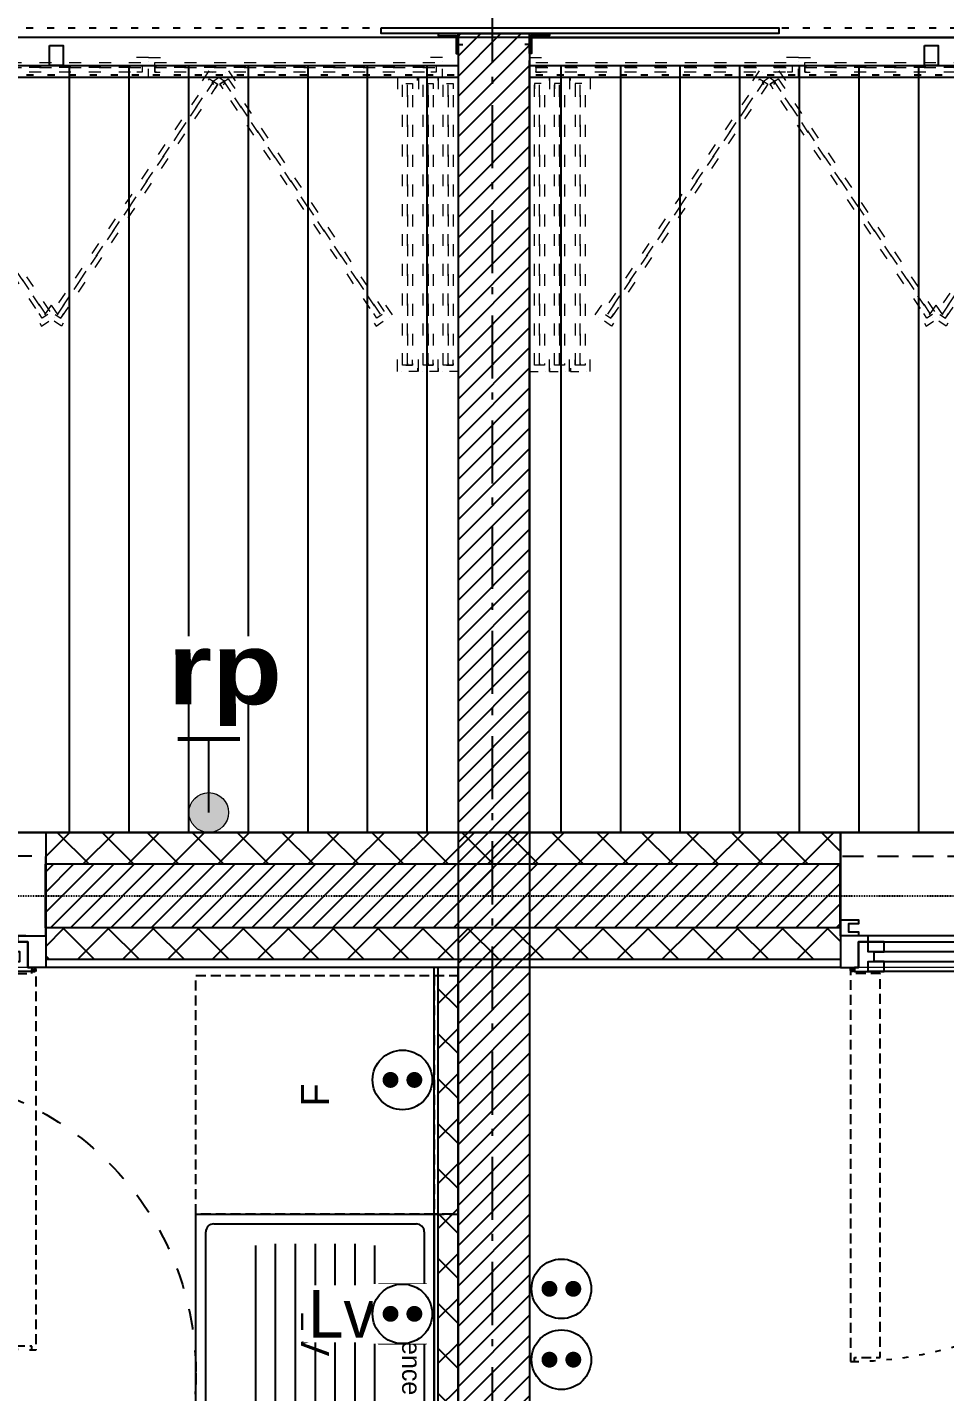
# Model space of a CAD drawing. Header units: centimetres. Extents: x -35664 to 50682, y -23001 to 23705.
# Drawn here: x 8934.4 to 9165.3, y 4776.7 to 5119.9 of the extents above; entities that cross this region are included whole.
import ezdxf

# ---------------------------------------------------------------- set-up
doc = ezdxf.new("R2010")
doc.units = ezdxf.units.CM
for name, pattern in [('ACAD_ISO03W100', [0.295276, 0.11811, -0.177165]), ('Style de ligne -1', [0.41664, 0.20828, -0.20836]), ('Style de ligne -11', [0.347222, 0.20828, -0.138942]), ('Style de ligne -12', [0.164042, 0.054681, -0.109361]), ('Style de ligne -13', [0.147638, 0.098425, -0.049213]), ('Style de ligne -14', [0.147638, 0.098425, -0.049213]), ('Style de ligne -17', [0.347222, 0.20828, -0.138942]), ('Style de ligne -18', [0.164042, 0.054681, -0.109361]), ('Style de ligne -5', [0.20828, 0.069425, -0.138855]), ('Style de ligne -6', [1.04164, 0.625, -0.20828, 0.06943, -0.13893]), ('VW-01', [0.41656, 0.20828, -0.20828])]:
    doc.linetypes.add(name, pattern=pattern)
for name, color, linetype in [('B aménagement intérieur', 252, 'Continuous'), ('B GÈnÈral_Hatch', 252, 'Continuous'), ('B Général', 252, 'Continuous'), ('C ANNOTATIONS-axes horizontaux', 252, 'Style de ligne -1'), ('C ANNOTATIONS-PMR', 252, 'Style de ligne -5'), ('C ANNOTATIONS-prestations', 252, 'Continuous'), ('D SURFACES-shab', 252, 'Continuous'), ('prlm-EAU-EF', 161, 'Continuous')]:
    doc.layers.add(name, color=color, linetype=linetype)
doc.layers.add('B BATI-lumon', color=252, linetype='Continuous', lineweight=20)
doc.layers.add('prlm-ELEC-CFO', color=1, linetype='Continuous', lineweight=25)
doc.layers.add('prlm-ZEROPLOT', color=254, linetype='Continuous', plot=False)
doc.styles.add('Eurostile', font='Eurosti.TTF')
doc.styles.add('Eurostile (bold)', font='Eurostib.TTF')
doc.styles.add('Eurostile (italic)', font='Eurostib.TTF')
doc.styles.add('prlm-eau-ef', font='ariblk.ttf', dxfattribs={"height": 18})
doc.styles.add('prlm-elec-cfo', font='comic.ttf', dxfattribs={"height": 12})
pattern_1 = [(-135, (0, 0), (5.656854, -5.656854), []), (-45, (0, 0), (-5.656854, -5.656854), [])]
pattern_2 = [(45, (0, 0), (2.4253472, -2.6458333), [])]

# ---------------------------------------------------------------- blocks, each defined once
blk = doc.blocks.new('B 90.Groupe-10-1')
at = {"layer": 'B Général', "linetype": 'Continuous'}
for p, q in [((9060.8, 5117.4), (9794.48, 5117.4)), ((9068.64, 5110.39), (9068.64, 4917.39)), ((9083.64, 5110.39), (9083.64, 4917.39)), ((9098.64, 5110.39), (9098.64, 4917.39)), ((9113.64, 5110.39), (9113.64, 4917.39)), ((9128.64, 5110.39), (9128.64, 4917.39)), ((9143.64, 5110.39), (9143.64, 4917.39)), ((9158.64, 5110.39), (9158.64, 4917.39))]:
    blk.add_line(p, q, dxfattribs=at)
at = {"layer": 'B Général', "linetype": 'Style de ligne -5', "ltscale": 25.4, "flags": 128}
blk.add_lwpolyline([(9060.8, 5119.84), (9794.48, 5119.84), (9794.48, 5107.88), (9060.8, 5107.88)], close=True, dxfattribs=at)
at = {"layer": 'B Général', "linetype": 'Continuous', "flags": 128}
for points in [[(9160.14, 5115.34), (9163.64, 5115.34), (9163.64, 5110.34), (9160.14, 5110.34)], [(9060.8, 5110.34), (9794.48, 5110.34), (9794.48, 4917.39), (9060.8, 4917.39)]]:
    blk.add_lwpolyline(points, close=True, dxfattribs=at)
blk = doc.blocks.new('B 90.Groupe-11-1')
at = {"layer": 'B Général', "linetype": 'Continuous'}
for p, q in [((9042.8, 5117.4), (8420.92, 5117.4)), ((8944.95, 5110.39), (8944.95, 4917.39)), ((8959.95, 5110.39), (8959.95, 4917.39)), ((8974.95, 5110.39), (8974.95, 4917.39)), ((8989.95, 5110.39), (8989.95, 4917.39)), ((9004.95, 5110.39), (9004.95, 4917.39)), ((9019.95, 5110.39), (9019.95, 4917.39)), ((9034.95, 5110.39), (9034.95, 4917.39))]:
    blk.add_line(p, q, dxfattribs=at)
at = {"layer": 'B Général', "linetype": 'Style de ligne -5', "ltscale": 25.4, "flags": 128}
blk.add_lwpolyline([(8430.44, 5107.88), (8430.44, 4917.39), (8418.48, 4917.39), (8418.48, 5119.84), (9042.8, 5119.84), (9042.8, 5107.88)], close=True, dxfattribs=at)
at = {"layer": 'B Général', "linetype": 'Continuous', "flags": 128}
for points in [[(8939.95, 5115.34), (8943.45, 5115.34), (8943.45, 5110.34), (8939.95, 5110.34)], [(8427.98, 5110.34), (9042.8, 5110.34), (9042.8, 4917.39), (8427.98, 4917.39)]]:
    blk.add_lwpolyline(points, close=True, dxfattribs=at)
blk = doc.blocks.new('B 90.T2 S105 (2D)')
at = {"layer": 'D SURFACES-shab', "lineweight": 18, "flags": 128}
blk.add_lwpolyline([(-366.96, -285.55), (-79.41, -285.55), (-79.41, -224.52), (-65.42, -224.52), (-65.42, -194.52), (-65.42, -194.52), (-65.42, -129.52), (-0.41, -129.52), (-0.41, 291.55), (-366.96, 291.55), (-366.96, -99.44), (-366.96, -99.44), (-366.96, -165.55), (-366.96, -165.55)], close=True, dxfattribs=at)
blk = doc.blocks.new('B 90.Rond 150_PMR')
at = {"layer": 'B Général', "linetype": 'VW-01', "ltscale": 25.4}
blk.add_circle((0, 0), 75, dxfattribs=at)
at = {"layer": 'B Général', "insert": (-61.5, 0), "char_height": 7.059, "attachment_point": 5, "rotation": 90, "line_spacing_factor": 0.894142, "style": 'Eurostile (italic)'}
blk.add_mtext('Ø 150 PMR', dxfattribs=at)
blk = doc.blocks.new('B 90.Lave Vaisselle')
at = {"layer": 'B Général', "linetype": 'Style de ligne -13', "ltscale": 25.4, "flags": 128}
blk.add_lwpolyline([(-30, 30), (-30, 36), (30, 36), (30, 30)], dxfattribs=at)
blk.add_lwpolyline([(-30, 30), (30, 30), (30, -30), (-30, -30)], close=True, dxfattribs=at)
at = {"layer": 'B Général', "insert": (0, 0), "char_height": 7.059, "attachment_point": 5, "line_spacing_factor": 0.894142, "style": 'Eurostile'}
blk.add_mtext('LV', dxfattribs=at)
blk = doc.blocks.new('B 90.Evier 120x60')
at = {"layer": 'B Général', "linetype": 'Continuous'}
for p, q in [((-55.5, -2.5), (55.5, -2.5)), ((-57.5, -55.5), (-57.5, -4.5)), ((57.5, -4.5), (57.5, -55.5)), ((-52.12, -15), (-7.88, -15)), ((-52.5, -20), (-7.5, -20)), ((-52.5, -25), (-7.5, -25)), ((-52.5, -30), (-7.5, -30)), ((-52.5, -35), (-7.5, -35)), ((-52.5, -40), (-7.5, -40)), ((-52.12, -45), (-7.88, -45)), ((28.75, -45.8), (28.75, -45.8)), ((12.27, -52.47), (12.27, -52.47)), ((55.5, -57.5), (-55.5, -57.5))]:
    blk.add_line(p, q, dxfattribs=at)
at = {"layer": 'B Général', "linetype": 'Style de ligne -5', "ltscale": 25.4, "flags": 128}
blk.add_lwpolyline([(-60, 0), (-60, 6), (60, 6), (60, 0)], dxfattribs=at)
at = {"layer": 'B Général', "linetype": 'Continuous', "flags": 128}
blk.add_lwpolyline([(-60, 0), (60, 0), (60, -60), (-60, -60)], close=True, dxfattribs=at)
for points in [[(8.4, -12), (8.4, -48, 0.414212), (10.4, -50), (49.55, -50, 0.198914), (50.96, -49.41, 0.198914), (51.55, -48), (51.55, -12, 0.414214), (49.55, -10)], [(8.4, -12, -0.414212), (10.4, -10), (49.6, -10)]]:
    blk.add_lwpolyline(points, format="xyb", dxfattribs=at)
at = {"layer": 'B Général', "linetype": 'Continuous'}
for centre, start, end in [((-55.5, -4.5), 90, 180), ((55.5, -4.5), 0, 90), ((-55.5, -55.5), 180, 270), ((55.5, -55.5), 270, 0)]:
    blk.add_arc(centre, 2, start, end, dxfattribs=at)
blk.add_ellipse((15.9, -17), major_axis=(3.54, 0), ratio=1, dxfattribs=at)
at = {"layer": 'B Général'}
blk.add_blockref('B 90.Lave Vaisselle', (-30, -30), dxfattribs=at)
at = {"layer": 'C ANNOTATIONS-prestations', "insert": (-37.15, -3.37), "char_height": 4.706, "attachment_point": 1, "line_spacing_factor": 0.894142, "style": 'Eurostile (italic)'}
blk.add_mtext('Faïence ht: 60cm', dxfattribs=at)
blk = doc.blocks.new('B 90.Frigo')
at = {"layer": 'B Général', "linetype": 'Style de ligne -13', "ltscale": 25.4, "flags": 128}
blk.add_lwpolyline([(-30, 30), (30, 30), (30, -30), (-30, -30)], close=True, dxfattribs=at)
blk.add_lwpolyline([(30, -30), (30, -36), (-30, -36), (-30, -30)], dxfattribs=at)
at = {"layer": 'B Général', "insert": (0, 0), "char_height": 7.06, "attachment_point": 5, "line_spacing_factor": 0.894142, "style": 'Eurostile'}
blk.add_mtext('F', dxfattribs=at)
blk = doc.blocks.new('B 90.T2 BS104  (2D)')
at = {"layer": 'B GÈnÈral_Hatch', "linetype": 'Continuous'}
h = blk.add_hatch(dxfattribs=at)
h.set_pattern_fill('02_ISOLANT', color=256, angle=90, style=0, pattern_type=2)
h.set_pattern_definition([(135, (0, 0), (-5.65685, -5.65685), []), (225, (0, 0), (-5.65685, 5.65685), [])])
h.paths.add_polyline_path([(289.62, 156.96), (294.62, 156.96), (294.62, 402.46), (289.62, 402.46)])
at = {"layer": 'B Général', "linetype": 'Continuous'}
for p, q in [((288.62, 156.96), (288.62, 402.46)), ((288.62, 156.96), (288.62, 402.46)), ((289.62, 156.96), (289.62, 402.46)), ((294.62, 156.96), (294.62, 402.46)), ((294.62, 156.96), (294.62, 402.46))]:
    blk.add_line(p, q, dxfattribs=at)
at = {"layer": 'D SURFACES-shab', "lineweight": 18, "flags": 128}
blk.add_lwpolyline([(144.61, 16.54), (144.61, 153.45), (100.08, 153.45), (100.08, 220.46), (105.08, 220.46), (105.08, 160.45), (288.62, 160.45), (288.62, 402.46), (-295.7, 402.46), (-295.7, 16.54)], close=True, dxfattribs=at)
at = {"layer": 'B Général'}
for name, p, rotation in [('B 90.Frigo', (258.62, 370.46), 90), ('B 90.Evier 120x60', (288.62, 280.46), 270)]:
    blk.add_blockref(name, p, dxfattribs=dict(at, rotation=rotation))
at = {"layer": 'C ANNOTATIONS-PMR', "ltscale": 25.4, "rotation": 90}
blk.add_blockref('B 90.Rond 150_PMR', (153.61, 300.43), dxfattribs=at)
blk = doc.blocks.new('B 90.PF 100.220 + VR')
at = {"layer": 'B Général', "linetype": 'Continuous'}
for p, q in [((-50, 7), (-50, 17)), ((50, 7), (50, 17))]:
    blk.add_line(p, q, dxfattribs=at)
at = {"layer": 'B Général', "linetype": 'Continuous', "lineweight": 35}
for p, q in [((-50, 7), (-50, -9)), ((50, 7), (50, -9))]:
    blk.add_line(p, q, dxfattribs=at)
at = {"layer": 'B Général'}
blk.add_line((45, 9), (-45, 9), dxfattribs=at)
at = {"layer": 'B Général', "linetype": 'Style de ligne -14', "ltscale": 25.4, "flags": 128}
blk.add_lwpolyline([(47.5, 113.27), (46.5, 113.27), (46.5, 112.27), (40, 112.27), (40, 18.5), (46.5, 18.5), (46.5, 17.5), (47.5, 17.5)], close=True, dxfattribs=at)
at = {"layer": 'B Général', "linetype": 'Continuous', "flags": 128}
for points in [[(-39, 15.5), (-41.5, 15.5), (-41.5, 13), (-39, 13), (-39, 10.5), (-45.5, 10.5), (-45.5, 17), (-46.5, 17), (-46.5, 18), (-39, 18)], [(39, 15.5), (41.5, 15.5), (41.5, 13), (39, 13), (39, 10.5), (45.5, 10.5), (45.5, 17), (46.5, 17), (46.5, 18), (39, 18)]]:
    blk.add_lwpolyline(points, close=True, dxfattribs=at)
at = {"layer": 'B Général', "flags": 128}
for points in [[(-41, 18), (41, 18), (41, 15.5), (-41, 15.5)], [(-43, 10.5), (-43, 9), (-50, 9), (-50, 17), (-45.5, 17), (-45.5, 10.5)], [(-43.5, 15.5), (43.5, 15.5), (43.5, 13), (-43.5, 13)], [(43, 10.5), (43, 9), (50, 9), (50, 17), (45.5, 17), (45.5, 10.5)], [(-41, 13), (41, 13), (41, 10.5), (-41, 10.5)]]:
    blk.add_lwpolyline(points, close=True, dxfattribs=at)
at = {"layer": 'B Général', "linetype": 'Style de ligne -17', "ltscale": 25.4, "flags": 128}
blk.add_lwpolyline([(-50, 9), (50, 9), (50, -11), (-50, -11)], close=True, dxfattribs=at)
at = {"layer": 'B Général', "flags": 128}
blk.add_lwpolyline([(-50, -9), (-50, -17), (50, -17), (50, -9)], dxfattribs=at)
at = {"layer": 'B Général'}
blk.add_circle((47, 17.5), 0.5, dxfattribs=at)
at = {"layer": 'B Général', "linetype": 'Style de ligne -18', "ltscale": 25.4}
blk.add_arc((48.78, 15.78), 97.5, 90.8973, 179.2823, dxfattribs=at)
at = {"layer": 'B Général', "insert": (-21.61, 2.65), "char_height": 7.059, "attachment_point": 1, "rotation": 360, "line_spacing_factor": 0.894142, "style": 'Eurostile'}
blk.add_mtext('PF + VR', dxfattribs=at)
at = {"layer": 'C ANNOTATIONS-prestations', "attachment_point": 1, "rotation": 360, "line_spacing_factor": 0.894142}
for s, insert, char_height, style in [('1', (-41.14, -4.77), 9.41, 'Eurostile (bold)'), ('100x220', (-21.61, -7.83), 7.059, 'Eurostile')]:
    blk.add_mtext(s, dxfattribs=dict(at, insert=insert, char_height=char_height, style=style))
blk = doc.blocks.new('B 90.PF 200.220 + VR')
at = {"layer": 'B Général', "linetype": 'Continuous'}
for p, q in [((-100, 7), (-100, 17)), ((100, 7), (100, 17))]:
    blk.add_line(p, q, dxfattribs=at)
at = {"layer": 'B Général', "linetype": 'Continuous', "lineweight": 35}
for p, q in [((-100, 7), (-100, -9)), ((100, 7), (100, -9))]:
    blk.add_line(p, q, dxfattribs=at)
at = {"layer": 'B Général'}
blk.add_line((-93, 9), (97, 9), dxfattribs=at)
at = {"layer": 'B Général', "linetype": 'Style de ligne -13', "ltscale": 25.4, "flags": 128}
for points in [[(-97.5, 116.12), (-96.5, 116.12), (-96.5, 115.12), (-90, 115.12), (-90, 18.5), (-96.5, 18.5), (-96.5, 17.5), (-97.5, 17.5)], [(97.5, 116.12), (96.5, 116.12), (96.5, 115.12), (90, 115.12), (90, 18.5), (96.5, 18.5), (96.5, 17.5), (97.5, 17.5)]]:
    blk.add_lwpolyline(points, close=True, dxfattribs=at)
at = {"layer": 'B Général', "linetype": 'Continuous', "flags": 128}
for points in [[(-89, 15.5), (-91.5, 15.5), (-91.5, 13), (-89, 13), (-89, 10.5), (-95.5, 10.5), (-95.5, 17), (-96.5, 17), (-96.5, 18), (-89, 18)], [(-6.5, 15.5), (-4, 15.5), (-4, 13), (-6.5, 13), (-6.5, 10.5), (0, 10.5), (0, 17), (1, 17), (1, 18), (-6.5, 18)], [(6.5, 15.5), (4, 15.5), (4, 13), (6.5, 13), (6.5, 10.5), (0, 10.5), (0, 17), (1, 17), (1, 18), (6.5, 18)], [(89, 15.5), (91.5, 15.5), (91.5, 13), (89, 13), (89, 10.5), (95.5, 10.5), (95.5, 17), (96.5, 17), (96.5, 18), (89, 18)]]:
    blk.add_lwpolyline(points, close=True, dxfattribs=at)
at = {"layer": 'B Général', "flags": 128}
for points in [[(-4.5, 18), (-89, 18), (-89, 15.5), (-4.5, 15.5)], [(6.5, 18), (93, 18), (93, 15.5), (6.5, 15.5)], [(-93, 10.5), (-93, 9), (-100, 9), (-100, 17), (-95.5, 17), (-95.5, 10.5)], [(93, 10.5), (93, 9), (100, 9), (100, 17), (95.5, 17), (95.5, 10.5)], [(-4.5, 13), (-89, 13), (-89, 10.5), (-4.5, 10.5)], [(6.5, 13), (93, 13), (93, 10.5), (6.5, 10.5)], [(-100, 9), (-100, 5), (-95.5, 5), (-95.5, 6), (-98, 6), (-98, 8), (-95.5, 8), (-95.5, 9)], [(100, 9), (100, 5), (95.5, 5), (95.5, 6), (98, 6), (98, 8), (95.5, 8), (95.5, 9)]]:
    blk.add_lwpolyline(points, close=True, dxfattribs=at)
at = {"layer": 'B Général', "linetype": 'Style de ligne -11', "ltscale": 25.4, "flags": 128}
blk.add_lwpolyline([(-100, 9), (100, 9), (100, -11), (-100, -11)], close=True, dxfattribs=at)
at = {"layer": 'B Général', "flags": 128}
blk.add_lwpolyline([(100, -9), (100, -17), (-100, -17), (-100, -9)], dxfattribs=at)
at = {"layer": 'B Général'}
for centre in [(-97, 17.5), (97, 17.5)]:
    blk.add_circle(centre, 0.5, dxfattribs=at)
at = {"layer": 'B Général', "linetype": 'Style de ligne -12', "ltscale": 25.4}
for centre, start, end in [((-98.46, 17.77), 359.5523, 89.0018), ((98.46, 17.77), 90.9982, 180.4485)]:
    blk.add_arc(centre, 98.37, start, end, dxfattribs=at)
at = {"layer": 'B Général', "insert": (0, 2.65), "char_height": 7.059, "attachment_point": 2, "rotation": 360, "line_spacing_factor": 0.894142, "style": 'Eurostile'}
blk.add_mtext('PF + VR', dxfattribs=at)
at = {"layer": 'C ANNOTATIONS-prestations', "rotation": 360, "line_spacing_factor": 0.894142}
for s, insert, char_height, attachment_point, style in [('2', (-91.15, -4.77), 9.41, 1, 'Eurostile (bold)'), ('200x220 (2 vantaux) ', (0, -7.82), 7.059, 2, 'Eurostile')]:
    blk.add_mtext(s, dxfattribs=dict(at, insert=insert, char_height=char_height, attachment_point=attachment_point, style=style))
blk = doc.blocks.new('B 90.Groupe-25-1')
at = {"layer": 'B Général', "linetype": 'Style de ligne -5', "ltscale": 25.4}
for p, q in [((9042.3, 5115.59), (9044.01, 5115.59)), ((9061.3, 5115.59), (9059.58, 5115.59))]:
    blk.add_line(p, q, dxfattribs=at)
at = {"layer": 'B Général', "linetype": 'Continuous', "flags": 128}
for points in [[(9023.48, 5119.84), (9123.48, 5119.84), (9123.48, 5118.34), (9023.48, 5118.34)], [(9042.8, 5114.5), (9042.8, 5118.34), (9037.8, 5118.34), (9037.8, 5117.84), (9042.3, 5117.84), (9042.3, 5113.34), (9042.8, 5113.34)], [(9060.8, 5114.5), (9060.8, 5118.34), (9065.8, 5118.34), (9065.8, 5117.84), (9061.3, 5117.84), (9061.3, 5113.34), (9060.8, 5113.34)]]:
    blk.add_lwpolyline(points, close=True, dxfattribs=at)
blk = doc.blocks.new('B 90.Groupe-65-1')
at = {"layer": 'B BATI-lumon', "linetype": 'ACAD_ISO03W100', "ltscale": 25.4, "flags": 128}
for points in [[(8890.87, 5112.35), (8894.37, 5112.35), (8894.37, 5111.11), (8892.45, 5111.11), (8892.45, 5108.61), (8894.37, 5108.61), (8894.37, 5107.35), (8890.87, 5107.35), (8890.87, 5111.35), (8890.87, 5111.35)], [(8892.45, 5111.11), (8963.29, 5111.11), (8963.29, 5109.86), (8892.45, 5109.86)], [(8964.87, 5112.35), (8961.37, 5112.35), (8961.37, 5111.11), (8963.29, 5111.11), (8963.29, 5108.61), (8961.37, 5108.61), (8961.37, 5107.35), (8964.87, 5107.35), (8964.87, 5111.35), (8964.87, 5111.35)], [(8892.45, 5109.86), (8963.29, 5109.86), (8963.29, 5108.61), (8892.45, 5108.61)]]:
    blk.add_lwpolyline(points, close=True, dxfattribs=at)
blk = doc.blocks.new('B 90.Groupe-66-1')
at = {"layer": 'B BATI-lumon', "linetype": 'ACAD_ISO03W100', "ltscale": 25.4, "flags": 128}
for points in [[(8964.87, 5112.35), (8968.37, 5112.35), (8968.37, 5111.11), (8966.45, 5111.11), (8966.45, 5108.61), (8968.37, 5108.61), (8968.37, 5107.35), (8964.87, 5107.35), (8964.87, 5111.35), (8964.87, 5111.35)], [(8966.45, 5111.11), (9037.29, 5111.11), (9037.29, 5109.86), (8966.45, 5109.86)], [(9038.87, 5112.35), (9035.37, 5112.35), (9035.37, 5111.11), (9037.29, 5111.11), (9037.29, 5108.61), (9035.37, 5108.61), (9035.37, 5107.35), (9038.87, 5107.35), (9038.87, 5111.35), (9038.87, 5111.35)], [(8966.45, 5109.86), (9037.29, 5109.86), (9037.29, 5108.61), (8966.45, 5108.61)]]:
    blk.add_lwpolyline(points, close=True, dxfattribs=at)
blk = doc.blocks.new('B 90.Groupe-67-1')
at = {"layer": 'B BATI-lumon', "linetype": 'ACAD_ISO03W100', "ltscale": 25.4, "flags": 128}
for points in [[(9037.8, 5107.35), (9037.8, 5103.85), (9039.04, 5103.85), (9039.04, 5105.77), (9041.54, 5105.77), (9041.54, 5103.85), (9042.8, 5103.85), (9042.8, 5107.35), (9038.8, 5107.35), (9038.8, 5107.35)], [(9039.04, 5034.93), (9039.04, 5105.77), (9040.29, 5105.77), (9040.29, 5034.93)], [(9040.29, 5034.93), (9040.29, 5105.77), (9041.54, 5105.77), (9041.54, 5034.93)], [(9037.8, 5033.35), (9037.8, 5036.85), (9039.04, 5036.85), (9039.04, 5034.93), (9041.54, 5034.93), (9041.54, 5036.85), (9042.8, 5036.85), (9042.8, 5033.35), (9038.8, 5033.35), (9038.8, 5033.35)]]:
    blk.add_lwpolyline(points, close=True, dxfattribs=at)
blk = doc.blocks.new('B 90.Groupe-68-1')
at = {"layer": 'B BATI-lumon', "linetype": 'ACAD_ISO03W100', "ltscale": 25.4, "flags": 128}
for points in [[(9032.8, 5107.35), (9032.8, 5103.85), (9034.04, 5103.85), (9034.04, 5105.77), (9036.54, 5105.77), (9036.54, 5103.85), (9037.8, 5103.85), (9037.8, 5107.35), (9033.8, 5107.35), (9033.8, 5107.35)], [(9034.04, 5034.93), (9034.04, 5105.77), (9035.29, 5105.77), (9035.29, 5034.93)], [(9035.29, 5034.93), (9035.29, 5105.77), (9036.54, 5105.77), (9036.54, 5034.93)], [(9032.8, 5033.35), (9032.8, 5036.85), (9034.04, 5036.85), (9034.04, 5034.93), (9036.54, 5034.93), (9036.54, 5036.85), (9037.8, 5036.85), (9037.8, 5033.35), (9033.8, 5033.35), (9033.8, 5033.35)]]:
    blk.add_lwpolyline(points, close=True, dxfattribs=at)
blk = doc.blocks.new('B 90.Groupe-69-1')
at = {"layer": 'B BATI-lumon', "linetype": 'ACAD_ISO03W100', "ltscale": 25.4, "flags": 128}
for points in [[(9027.55, 5107.35), (9027.55, 5103.85), (9028.79, 5103.85), (9028.79, 5105.77), (9031.29, 5105.77), (9031.29, 5103.85), (9032.55, 5103.85), (9032.55, 5107.35), (9028.55, 5107.35), (9028.55, 5107.35)], [(9028.79, 5034.93), (9028.79, 5105.77), (9030.04, 5105.77), (9030.04, 5034.93)], [(9030.04, 5034.93), (9030.04, 5105.77), (9031.29, 5105.77), (9031.29, 5034.93)], [(9027.55, 5033.35), (9027.55, 5036.85), (9028.79, 5036.85), (9028.79, 5034.93), (9031.29, 5034.93), (9031.29, 5036.85), (9032.55, 5036.85), (9032.55, 5033.35), (9028.55, 5033.35), (9028.55, 5033.35)]]:
    blk.add_lwpolyline(points, close=True, dxfattribs=at)
blk = doc.blocks.new('B 90.Groupe-70-1')
at = {"layer": 'B BATI-lumon', "linetype": 'ACAD_ISO03W100', "ltscale": 25.4, "flags": 128}
for points in [[(8985.05, 5109), (8987, 5106.09), (8985.97, 5105.4), (8984.9, 5106.99), (8982.82, 5105.6), (8983.89, 5104), (8982.85, 5103.3), (8980.9, 5106.21), (8984.22, 5108.44), (8984.22, 5108.44)], [(8983.86, 5106.3), (9023.36, 5047.49), (9022.32, 5046.79), (8982.82, 5105.6)], [(8984.9, 5106.99), (9024.4, 5048.18), (9023.36, 5047.49), (8983.86, 5106.3)], [(9026.31, 5047.57), (9024.36, 5050.47), (9023.33, 5049.78), (9024.4, 5048.18), (9022.32, 5046.79), (9021.25, 5048.38), (9020.21, 5047.68), (9022.16, 5044.78), (9025.48, 5047.01), (9025.48, 5047.01)]]:
    blk.add_lwpolyline(points, close=True, dxfattribs=at)
blk = doc.blocks.new('B 90.Groupe-71-1')
at = {"layer": 'B BATI-lumon', "linetype": 'ACAD_ISO03W100', "ltscale": 25.4, "flags": 128}
for points in [[(8980.07, 5109), (8978.12, 5106.09), (8979.15, 5105.4), (8980.22, 5106.99), (8982.3, 5105.6), (8981.22, 5104), (8982.27, 5103.3), (8984.22, 5106.21), (8980.9, 5108.44), (8980.9, 5108.44)], [(8981.26, 5106.3), (8941.76, 5047.49), (8940.72, 5048.18), (8980.22, 5106.99)], [(8982.29, 5105.6), (8942.79, 5046.79), (8941.76, 5047.49), (8981.26, 5106.3)], [(8938.81, 5047.57), (8940.76, 5050.47), (8941.79, 5049.78), (8940.72, 5048.18), (8942.8, 5046.79), (8943.87, 5048.38), (8944.91, 5047.68), (8942.96, 5044.78), (8939.64, 5047.01), (8939.64, 5047.01)]]:
    blk.add_lwpolyline(points, close=True, dxfattribs=at)
blk = doc.blocks.new('B 90.Groupe-72-1')
at = {"layer": 'B BATI-lumon', "linetype": 'ACAD_ISO03W100', "ltscale": 25.4, "flags": 128}
for points in [[(8900.87, 5109), (8902.82, 5106.09), (8901.79, 5105.4), (8900.72, 5106.99), (8898.64, 5105.6), (8899.72, 5104), (8898.67, 5103.3), (8896.72, 5106.21), (8900.04, 5108.44), (8900.04, 5108.44)], [(8899.68, 5106.3), (8939.18, 5047.49), (8938.15, 5046.79), (8898.65, 5105.6)], [(8900.72, 5106.99), (8940.22, 5048.18), (8939.18, 5047.49), (8899.68, 5106.3)], [(8942.13, 5047.57), (8940.18, 5050.47), (8939.15, 5049.78), (8940.22, 5048.18), (8938.14, 5046.79), (8937.07, 5048.38), (8936.03, 5047.68), (8937.98, 5044.78), (8941.3, 5047.01), (8941.3, 5047.01)]]:
    blk.add_lwpolyline(points, close=True, dxfattribs=at)
blk = doc.blocks.new('B 90.Groupe-80-1')
at = {"layer": 'B BATI-lumon'}
for name in ['B 90.Groupe-65-1', 'B 90.Groupe-66-1', 'B 90.Groupe-72-1', 'B 90.Groupe-71-1', 'B 90.Groupe-70-1', 'B 90.Groupe-69-1', 'B 90.Groupe-68-1', 'B 90.Groupe-67-1']:
    blk.add_blockref(name, (0, 0), dxfattribs=at)
blk = doc.blocks.new('B 90.Groupe-97-1')
at = {"layer": 'B BATI-lumon', "linetype": 'ACAD_ISO03W100', "ltscale": 25.4, "flags": 128}
for points in [[(9128.48, 5112.35), (9131.98, 5112.35), (9131.98, 5111.11), (9130.06, 5111.11), (9130.06, 5108.61), (9131.98, 5108.61), (9131.98, 5107.35), (9128.48, 5107.35), (9128.48, 5111.35), (9128.48, 5111.35)], [(9130.06, 5111.11), (9200.91, 5111.11), (9200.91, 5109.86), (9130.06, 5109.86)], [(9202.48, 5112.35), (9198.98, 5112.35), (9198.98, 5111.11), (9200.91, 5111.11), (9200.91, 5108.61), (9198.98, 5108.61), (9198.98, 5107.35), (9202.48, 5107.35), (9202.48, 5111.35), (9202.48, 5111.35)], [(9130.06, 5109.86), (9200.91, 5109.86), (9200.91, 5108.61), (9130.06, 5108.61)]]:
    blk.add_lwpolyline(points, close=True, dxfattribs=at)
blk = doc.blocks.new('B 90.Groupe-98-1')
at = {"layer": 'B BATI-lumon', "linetype": 'ACAD_ISO03W100', "ltscale": 25.4, "flags": 128}
for points in [[(9060.8, 5112.35), (9064.3, 5112.35), (9064.3, 5111.11), (9062.37, 5111.11), (9062.37, 5108.61), (9064.3, 5108.61), (9064.3, 5107.35), (9060.8, 5107.35), (9060.8, 5111.35), (9060.8, 5111.35)], [(9062.37, 5111.11), (9126.91, 5111.11), (9126.91, 5109.86), (9062.37, 5109.86)], [(9128.48, 5112.35), (9124.98, 5112.35), (9124.98, 5111.11), (9126.91, 5111.11), (9126.91, 5108.61), (9124.98, 5108.61), (9124.98, 5107.35), (9128.48, 5107.35), (9128.48, 5111.35), (9128.48, 5111.35)], [(9062.37, 5109.86), (9126.91, 5109.86), (9126.91, 5108.61), (9062.37, 5108.61)]]:
    blk.add_lwpolyline(points, close=True, dxfattribs=at)
blk = doc.blocks.new('B 90.Groupe-99-1')
at = {"layer": 'B BATI-lumon', "linetype": 'ACAD_ISO03W100', "ltscale": 25.4, "flags": 128}
for points in [[(9065.8, 5107.35), (9065.8, 5103.85), (9064.56, 5103.85), (9064.56, 5105.77), (9062.05, 5105.77), (9062.05, 5103.85), (9060.8, 5103.85), (9060.8, 5107.35), (9064.79, 5107.35), (9064.79, 5107.35)], [(9062.06, 5034.93), (9062.06, 5105.77), (9063.31, 5105.77), (9063.31, 5034.93)], [(9063.31, 5034.93), (9063.31, 5105.77), (9064.56, 5105.77), (9064.56, 5034.93)], [(9065.8, 5033.35), (9065.8, 5036.85), (9064.56, 5036.85), (9064.56, 5034.93), (9062.05, 5034.93), (9062.05, 5036.85), (9060.8, 5036.85), (9060.8, 5033.35), (9064.79, 5033.35), (9064.79, 5033.35)]]:
    blk.add_lwpolyline(points, close=True, dxfattribs=at)
blk = doc.blocks.new('B 90.Groupe-100-1')
at = {"layer": 'B BATI-lumon', "linetype": 'ACAD_ISO03W100', "ltscale": 25.4, "flags": 128}
for points in [[(9070.8, 5107.35), (9070.8, 5103.85), (9069.56, 5103.85), (9069.56, 5105.77), (9067.05, 5105.77), (9067.05, 5103.85), (9065.8, 5103.85), (9065.8, 5107.35), (9069.79, 5107.35), (9069.79, 5107.35)], [(9067.06, 5034.93), (9067.06, 5105.77), (9068.31, 5105.77), (9068.31, 5034.93)], [(9068.31, 5034.93), (9068.31, 5105.77), (9069.56, 5105.77), (9069.56, 5034.93)], [(9070.8, 5033.35), (9070.8, 5036.85), (9069.56, 5036.85), (9069.56, 5034.93), (9067.05, 5034.93), (9067.05, 5036.85), (9065.8, 5036.85), (9065.8, 5033.35), (9069.79, 5033.35), (9069.79, 5033.35)]]:
    blk.add_lwpolyline(points, close=True, dxfattribs=at)
blk = doc.blocks.new('B 90.Groupe-101-1')
at = {"layer": 'B BATI-lumon', "linetype": 'ACAD_ISO03W100', "ltscale": 25.4, "flags": 128}
for points in [[(9076.05, 5107.35), (9076.05, 5103.85), (9074.81, 5103.85), (9074.81, 5105.77), (9072.3, 5105.77), (9072.3, 5103.85), (9071.05, 5103.85), (9071.05, 5107.35), (9075.05, 5107.35), (9075.05, 5107.35)], [(9072.31, 5034.93), (9072.31, 5105.77), (9073.56, 5105.77), (9073.56, 5034.93)], [(9073.56, 5034.93), (9073.56, 5105.77), (9074.81, 5105.77), (9074.81, 5034.93)], [(9076.05, 5033.35), (9076.05, 5036.85), (9074.81, 5036.85), (9074.81, 5034.93), (9072.3, 5034.93), (9072.3, 5036.85), (9071.05, 5036.85), (9071.05, 5033.35), (9075.05, 5033.35), (9075.05, 5033.35)]]:
    blk.add_lwpolyline(points, close=True, dxfattribs=at)
blk = doc.blocks.new('B 90.Groupe-102-1')
at = {"layer": 'B BATI-lumon', "linetype": 'ACAD_ISO03W100', "ltscale": 25.4, "flags": 128}
for points in [[(9118.54, 5109), (9116.59, 5106.09), (9117.62, 5105.4), (9118.69, 5106.99), (9120.77, 5105.6), (9119.7, 5104), (9120.74, 5103.3), (9122.69, 5106.21), (9119.37, 5108.44), (9119.37, 5108.44)], [(9119.73, 5106.3), (9080.23, 5047.49), (9079.19, 5048.18), (9118.69, 5106.99)], [(9120.77, 5105.6), (9081.27, 5046.79), (9080.23, 5047.49), (9119.73, 5106.3)], [(9077.28, 5047.57), (9079.24, 5050.47), (9080.27, 5049.78), (9079.19, 5048.18), (9081.27, 5046.79), (9082.34, 5048.38), (9083.39, 5047.68), (9081.44, 5044.78), (9078.12, 5047.01), (9078.12, 5047.01)]]:
    blk.add_lwpolyline(points, close=True, dxfattribs=at)
blk = doc.blocks.new('B 90.Groupe-103-1')
at = {"layer": 'B BATI-lumon', "linetype": 'ACAD_ISO03W100', "ltscale": 25.4, "flags": 128}
for points in [[(9123.52, 5109), (9125.48, 5106.09), (9124.45, 5105.4), (9123.37, 5106.99), (9121.3, 5105.6), (9122.37, 5104), (9121.33, 5103.3), (9119.37, 5106.21), (9122.69, 5108.44), (9122.69, 5108.44)], [(9122.34, 5106.3), (9161.84, 5047.49), (9160.8, 5046.79), (9121.3, 5105.6)], [(9123.37, 5106.99), (9162.87, 5048.18), (9161.84, 5047.49), (9122.34, 5106.3)], [(9164.78, 5047.57), (9162.83, 5050.47), (9161.8, 5049.78), (9162.87, 5048.18), (9160.8, 5046.79), (9159.72, 5048.38), (9158.68, 5047.68), (9160.63, 5044.78), (9163.95, 5047.01), (9163.95, 5047.01)]]:
    blk.add_lwpolyline(points, close=True, dxfattribs=at)
blk = doc.blocks.new('B 90.Groupe-104-1')
at = {"layer": 'B BATI-lumon', "linetype": 'ACAD_ISO03W100', "ltscale": 25.4, "flags": 128}
for points in [[(9202.72, 5109), (9200.77, 5106.09), (9201.8, 5105.4), (9202.87, 5106.99), (9204.95, 5105.6), (9203.88, 5104), (9204.92, 5103.3), (9206.87, 5106.21), (9203.55, 5108.44), (9203.55, 5108.44)], [(9203.91, 5106.3), (9164.41, 5047.49), (9163.37, 5048.18), (9202.87, 5106.99)], [(9204.95, 5105.6), (9165.45, 5046.79), (9164.41, 5047.49), (9203.91, 5106.3)], [(9161.46, 5047.57), (9163.41, 5050.47), (9164.44, 5049.78), (9163.37, 5048.18), (9165.45, 5046.79), (9166.52, 5048.38), (9167.56, 5047.68), (9165.61, 5044.78), (9162.29, 5047.01), (9162.29, 5047.01)]]:
    blk.add_lwpolyline(points, close=True, dxfattribs=at)
blk = doc.blocks.new('B 90.Groupe-107-1')
at = {"layer": 'B BATI-lumon'}
for name in ['B 90.Groupe-80-1', 'B 90.Groupe-98-1', 'B 90.Groupe-97-1', 'B 90.Groupe-99-1', 'B 90.Groupe-100-1', 'B 90.Groupe-101-1', 'B 90.Groupe-102-1', 'B 90.Groupe-103-1', 'B 90.Groupe-104-1']:
    blk.add_blockref(name, (0, 0), dxfattribs=at)
blk = doc.blocks.new('xi.PC')
at = {"color": 0, "lineweight": 5}
blk.add_wipeout([(-7.5, -7.5), (7.5, -7.5), (7.5, 7.5), (-7.5, 7.5)], dxfattribs=at).dxf.layer = 'prlm-ELEC-CFO'
at = {"layer": 'prlm-ELEC-CFO', "color": 0, "linetype": 'ByBlock', "lineweight": 5, "const_width": 2}
for points in [[(-4, 0, 1), (-2, 0, 1)], [(2, 0, 1), (4, 0, 1)]]:
    blk.add_lwpolyline(points, format="xyb", close=True, dxfattribs=at)
at = {"layer": 'prlm-ELEC-CFO', "color": 0, "linetype": 'ByBlock', "lineweight": -2}
blk.add_circle((0, 0), 7.5, dxfattribs=at)
blk = doc.blocks.new('xi.LVrob')
at = {"layer": 'prlm-EAU-EF', "color": 0}
blk.add_lwpolyline([(-6, 7.5), (6, 7.5), (-6, -7.5), (6, -7.5)], close=True, dxfattribs=at)
blk = doc.blocks.new('xi.LV')
at = {"color": 0, "lineweight": 5}
blk.add_wipeout([(-7.5, -7.5), (7.5, -7.5), (7.5, 7.5), (-7.5, 7.5)], dxfattribs=at).dxf.layer = 'prlm-ELEC-CFO'
at = {"layer": 'prlm-ELEC-CFO', "color": 0, "linetype": 'ByBlock', "lineweight": 5, "const_width": 2}
for points in [[(-4, 0, 1), (-2, 0, 1)], [(2, 0, 1), (4, 0, 1)]]:
    blk.add_lwpolyline(points, format="xyb", close=True, dxfattribs=at)
at = {"layer": 'prlm-ELEC-CFO', "color": 0, "linetype": 'ByBlock', "lineweight": -2}
blk.add_circle((0, 0), 7.5, dxfattribs=at)
blk = doc.blocks.new('xi.rp')
at = {"layer": 'prlm-EAU-EF', "lineweight": 5}
h = blk.add_hatch(color=0, dxfattribs=at)
edge = h.paths.add_edge_path()
edge.add_arc((0, 5), 5, 0, 360)
at = {"layer": 'prlm-EAU-EF', "color": 0, "const_width": 1, "flags": 128}
blk.add_lwpolyline([(-7.82, 23.46), (7.82, 23.46)], dxfattribs=at)
at = {"layer": 'prlm-EAU-EF', "color": 0, "flags": 128}
blk.add_lwpolyline([(0, 5), (0, 23.46)], dxfattribs=at)
at = {"layer": 'prlm-EAU-EF', "color": 0, "lineweight": 5}
blk.add_circle((0, 5), 5, dxfattribs=at)

msp = doc.modelspace()

# ---------------------------------------------------------------- hatches: boundary and pattern name
at = {"layer": 'B GÈnÈral_Hatch', "linetype": 'Continuous'}
h = msp.add_hatch(dxfattribs=at)
h.set_pattern_fill('50_BETON', color=256, style=0, pattern_type=2)
h.set_pattern_definition(pattern_2)
h.paths.add_polyline_path([(9060.796, 5118.341), (9042.796, 5118.341), (9042.796, 4250.699), (9060.796, 4250.699)])
h = msp.add_hatch(dxfattribs=at)
h.set_pattern_fill('02_ISOLANT', color=256, angle=-180, style=0, pattern_type=2)
h.set_pattern_definition(pattern_1)
h.paths.add_polyline_path([(9139.037, 4909.389), (9139.037, 4917.389), (8939.037, 4917.389), (8939.037, 4909.389)])
h = msp.add_hatch(dxfattribs=at)
h.set_pattern_fill('50_BETON', color=256, style=0, pattern_type=2)
h.set_pattern_definition(pattern_2)
h.paths.add_polyline_path([(9139.037, 4893.389), (9139.037, 4909.389), (8939.037, 4909.389), (8939.037, 4893.389)])
h = msp.add_hatch(dxfattribs=at)
h.set_pattern_fill('02_ISOLANT', color=256, angle=-180, style=0, pattern_type=2)
h.set_pattern_definition(pattern_1)
h.paths.add_polyline_path([(9139.037, 4885.389), (9139.037, 4893.389), (8939.037, 4893.389), (8939.037, 4885.389)])

# ---------------------------------------------------------------- linework, layer by layer
at = {"layer": 'B Général', "linetype": 'Style de ligne -6', "ltscale": 25.4}
msp.add_line((9051.484, 3285.389), (9051.484, 5820.389), dxfattribs=at)
msp.add_line((9051.484, 3285.389), (9051.484, 5820.389), dxfattribs=at)
at = {"layer": 'B Général', "linetype": 'Continuous', "lineweight": 18}
for p, q in [((9042.796, 5118.341), (9042.796, 4250.699)), ((9060.796, 5118.341), (9060.796, 4300.297)), ((9139.037, 4909.389), (8939.037, 4909.389)), ((9139.037, 4893.389), (8939.037, 4893.389))]:
    msp.add_line(p, q, dxfattribs=at)
at = {"layer": 'B Général', "linetype": 'Continuous'}
for p, q in [((9042.796, 5118.341), (9042.796, 4250.699)), ((9042.796, 5118.341), (9060.796, 5118.341)), ((9060.796, 5118.341), (9060.796, 4300.297)), ((9139.037, 4917.389), (8939.037, 4917.389)), ((8939.037, 4917.389), (8939.037, 4883.389)), ((9139.037, 4917.389), (8939.037, 4917.389)), ((9139.037, 4917.389), (9139.037, 4883.389)), ((9139.037, 4909.389), (8939.037, 4909.389)), ((9139.037, 4893.389), (8939.037, 4893.389)), ((9139.037, 4885.389), (8939.037, 4885.389)), ((9139.037, 4885.389), (8939.037, 4885.389)), ((9139.037, 4883.389), (8939.037, 4883.389)), ((9139.037, 4883.389), (8939.037, 4883.389))]:
    msp.add_line(p, q, dxfattribs=at)
at = {"layer": 'C ANNOTATIONS-axes horizontaux'}
msp.add_line((12370.813, 4901.389), (2960.813, 4901.389), dxfattribs=at)
msp.add_line((12370.813, 4901.389), (2960.813, 4901.389), dxfattribs=at)
at = {"layer": 'D SURFACES-shab', "linetype": 'Continuous', "flags": 128}
for points in [[(9042.796, 4917.389), (8431, 4917.389), (8431, 5107.389), (9042.796, 5107.389)], [(9794.484, 4917.389), (9060.796, 4917.389), (9060.796, 5107.389), (9794.484, 5107.389)]]:
    msp.add_lwpolyline(points, close=True, dxfattribs=at)
at = {"layer": 'prlm-ZEROPLOT'}
for points in [[(8428.131, 5512.376), (9795.676, 5512.376), (9795.676, 5117.389), (8428.131, 5117.389)], [(8418.485, 4917.388), (11031.388, 4917.388), (11031.388, 5117.389), (8418.485, 5117.389)], [(8418.485, 4917.388), (10859.388, 4917.388), (10859.389, 3517.39), (9818.485, 3517.39), (9818.485, 2192.491), (8418.485, 2192.491)]]:
    msp.add_lwpolyline(points, close=True, dxfattribs=at)

# ---------------------------------------------------------------- block references
at = {"layer": 'B aménagement intérieur'}
for name, p in [('B 90.T2 BS104  (2D)', (8748.181, 4480.932)), ('B 90.T2 S105 (2D)', (9427.75, 4591.838))]:
    msp.add_blockref(name, p, dxfattribs=at)
at = {"layer": 'B BATI-lumon'}
msp.add_blockref('B 90.Groupe-107-1', (0, 0), dxfattribs=at)
at = {"layer": 'B Général'}
for name in ['B 90.Groupe-11-1', 'B 90.Groupe-25-1', 'B 90.Groupe-10-1']:
    msp.add_blockref(name, (0, 0), dxfattribs=at)
at = {"layer": 'B Général', "xscale": -1, "rotation": 180}
msp.add_blockref('B 90.PF 100.220 + VR', (8889.037, 4900.389), dxfattribs=at)
at = {"layer": 'B Général', "rotation": 180}
msp.add_blockref('B 90.PF 200.220 + VR', (9239.037, 4900.389), dxfattribs=at)
at = {"layer": 'prlm-EAU-EF', "rotation": 359.9996363556616}
msp.add_blockref('xi.rp', (8980.055, 4917.4), dxfattribs=at)
at = {"layer": 'prlm-EAU-EF'}
msp.add_blockref('xi.LVrob', (9028.796, 4796.288), dxfattribs=at)

# ---------------------------------------------------------------- next in the draw order: block references
at = {"layer": 'prlm-ELEC-CFO'}
for p in [(9028.796, 4855.134), (9068.796, 4802.586), (9068.796, 4784.759)]:
    msp.add_blockref('xi.PC', p, dxfattribs=at)

# ---------------------------------------------------------------- next in the draw order: texts
at = {"layer": 'prlm-EAU-EF', "lineweight": 20, "line_spacing_factor": 0.8, "bg_fill": 3, "bg_fill_color": 256, "bg_fill_transparency": 0}
for s, insert, char_height, attachment_point, style, box_fill_scale in [('rp', (8984.099, 4967.63), 18, 2, 'prlm-eau-ef', 0.95), ('Lv', (9013.514, 4796.288), 12, 5, 'prlm-elec-cfo', 1.1)]:
    msp.add_mtext(s, dxfattribs=dict(at, insert=insert, char_height=char_height, attachment_point=attachment_point, style=style, box_fill_scale=box_fill_scale))

# ---------------------------------------------------------------- next in the draw order: texts
at = {"layer": 'prlm-ELEC-CFO', "lineweight": 20, "insert": (9013.514, 4796.288), "char_height": 12, "attachment_point": 5, "line_spacing_factor": 0.8, "style": 'prlm-elec-cfo', "bg_fill": 3, "box_fill_scale": 1.1, "bg_fill_color": 256, "bg_fill_transparency": 0}
msp.add_mtext('Lv', dxfattribs=at)

# ---------------------------------------------------------------- next in the draw order: block references
at = {"layer": 'prlm-ELEC-CFO'}
msp.add_blockref('xi.LV', (9028.796, 4796.288), dxfattribs=at)

doc.saveas('drawing.dxf')
